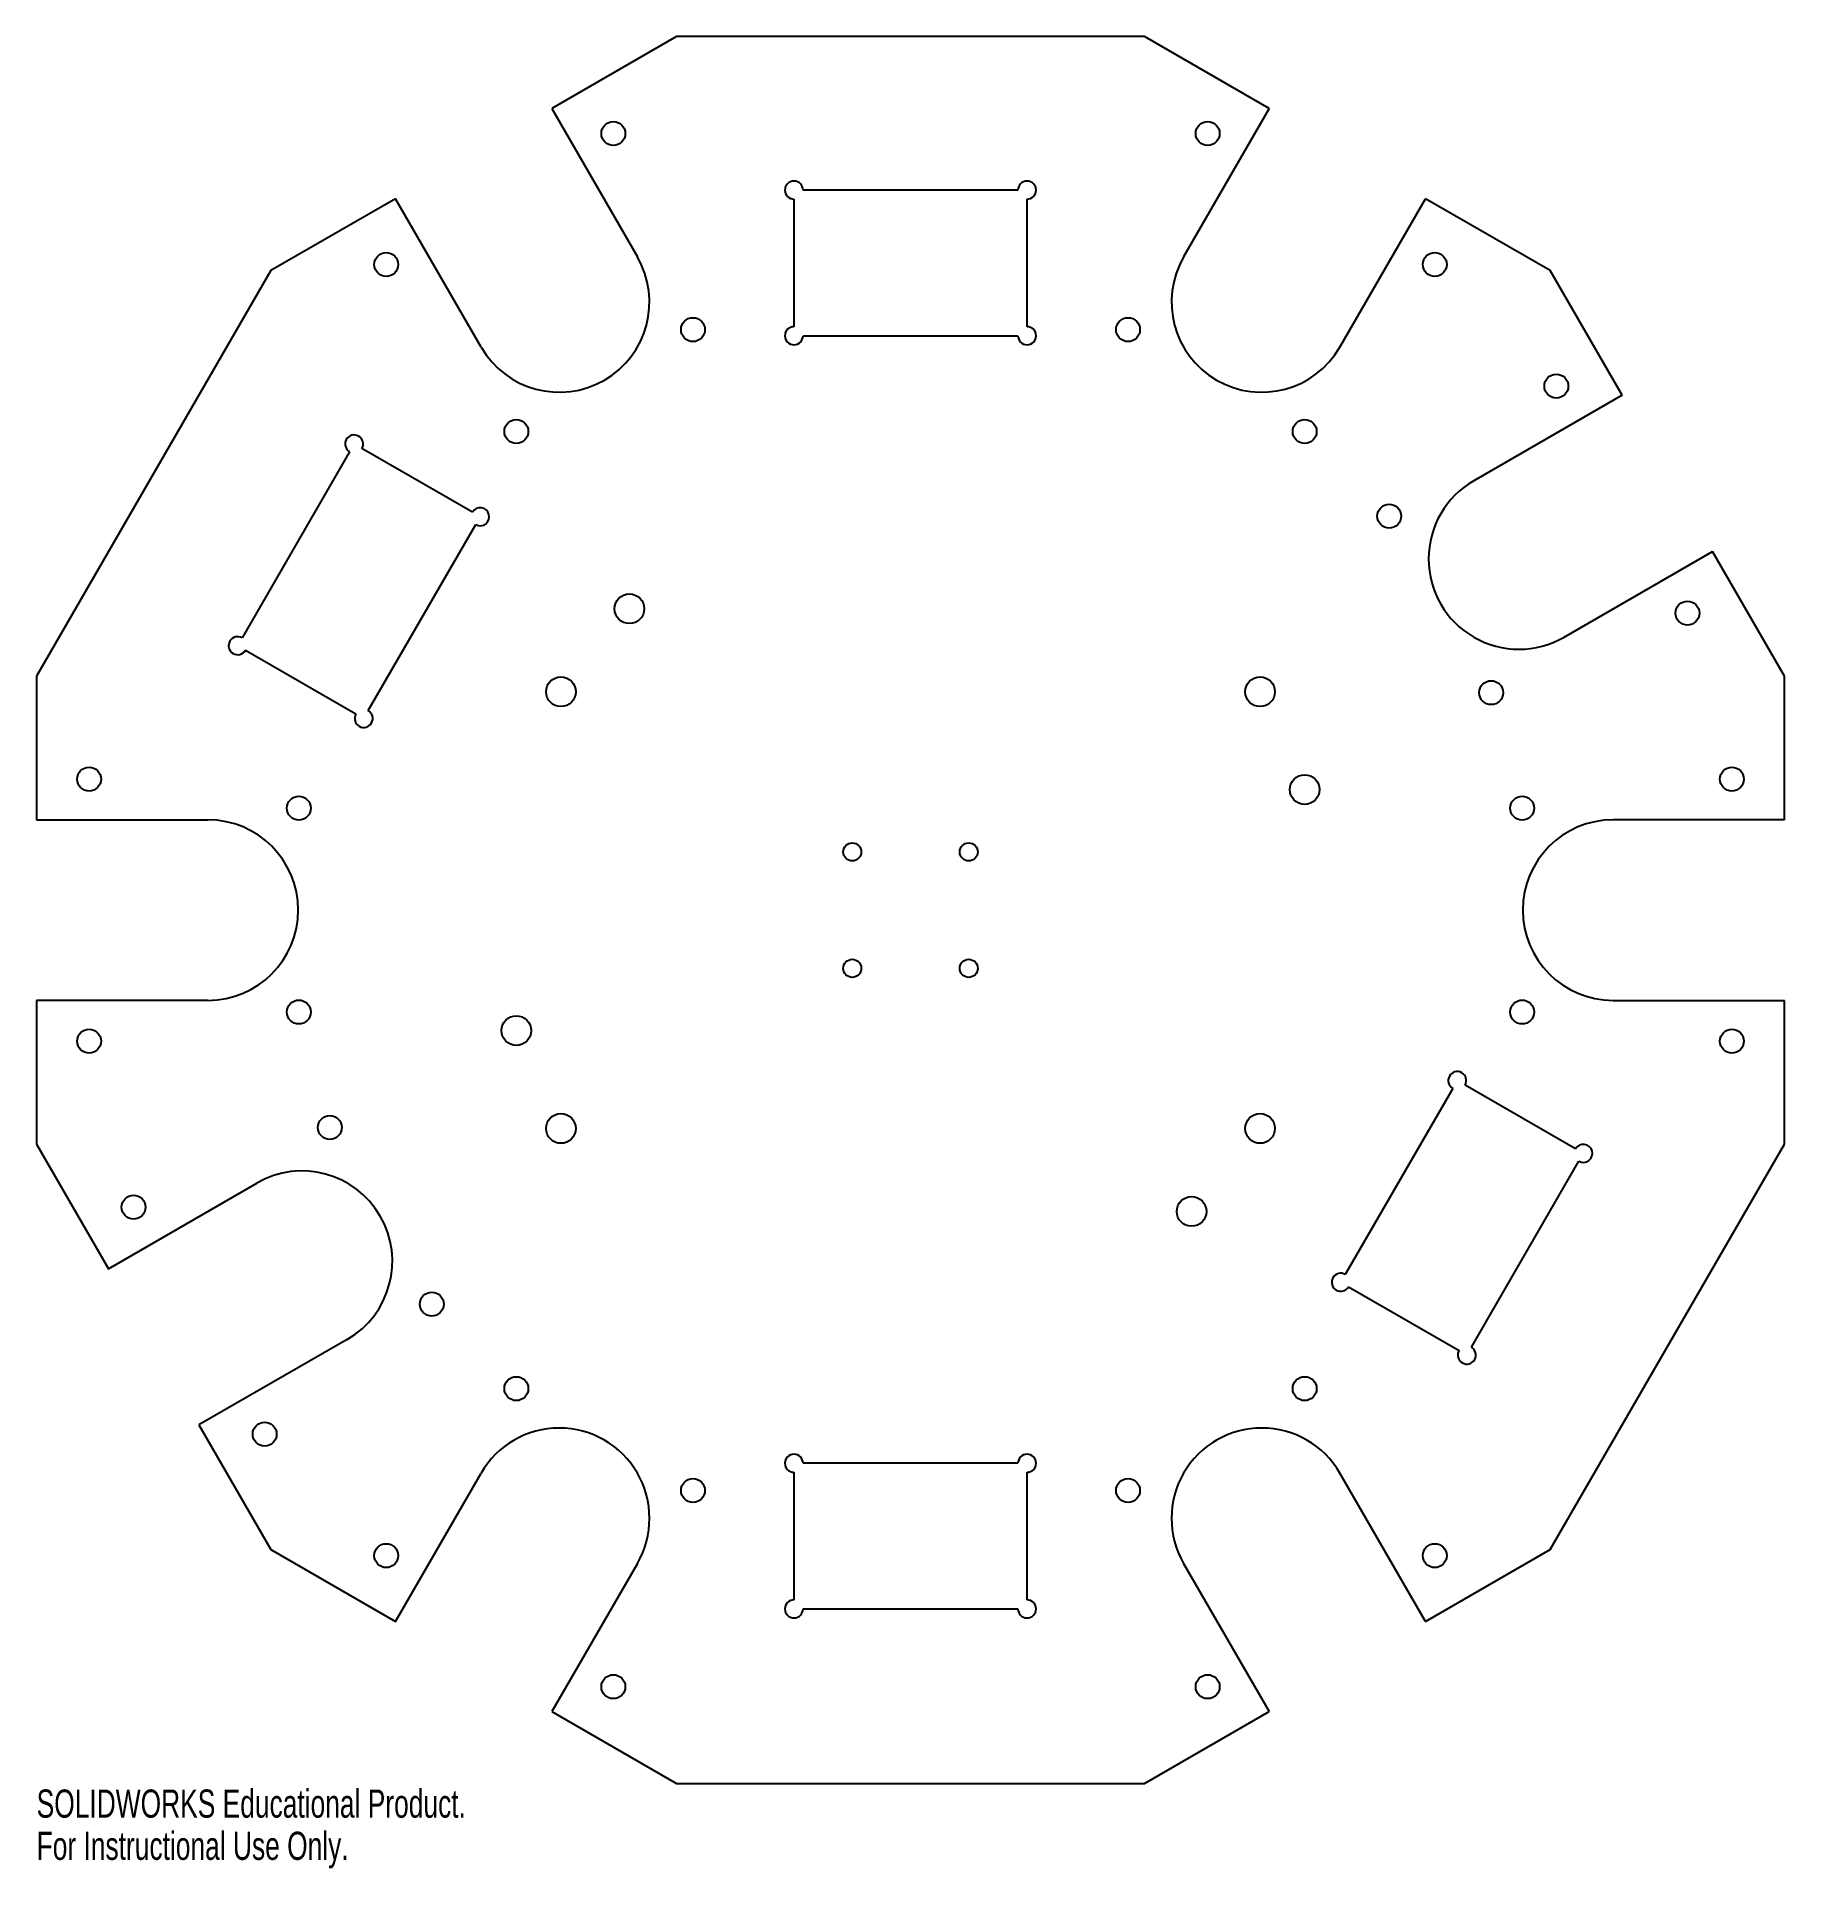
# Model space of a CAD drawing. Header units: millimetres. Extents: x -150 to 150, y -165 to 150.
import ezdxf

# ---------------------------------------------------------------- set-up
doc = ezdxf.new("R2010")
doc.units = ezdxf.units.MM
doc.styles.add('SLDTEXTSTYLE0', font='TXT', dxfattribs={"width": 0.7})

msp = doc.modelspace()

# ---------------------------------------------------------------- linework, layer by layer
at = {"color": 7, "linetype": 'Continuous', "lineweight": 25}
for p, q in [((-40.19, 150), (-61.58, 137.65)), ((40.19, 150), (-40.19, 150)), ((61.58, 137.65), (40.19, 150)), ((-61.58, 137.65), (-46.88, 112.19)), ((61.58, 137.65), (46.88, 112.19)), ((18.45, 123.64), (-18.45, 123.64)), ((-88.42, 122.15), (-109.81, 109.81)), ((-73.72, 96.69), (-88.42, 122.15)), ((-20, 122.09), (-20, 100.19)), ((20, 100.19), (20, 122.09)), ((73.72, 96.69), (88.42, 122.15)), ((109.81, 109.81), (88.42, 122.15)), ((-109.81, 109.81), (-150, 40.19)), ((122.15, 88.42), (109.81, 109.81)), ((-18.45, 98.64), (18.45, 98.64)), ((122.15, 88.42), (96.69, 73.72)), ((-96.27, 78.71), (-114.72, 46.75)), ((-75.19, 68.33), (-94.16, 79.28)), ((-93.07, 34.25), (-74.62, 66.21)), ((112.19, 46.88), (137.65, 61.58)), ((150, 40.19), (137.65, 61.58)), ((-114.16, 44.63), (-95.19, 33.68)), ((-150, 40.19), (-150, 15.5)), ((150, 15.5), (150, 40.19)), ((-150, 15.5), (-120.6, 15.5)), ((150, 15.5), (120.6, 15.5)), ((-150, -15.5), (-150, -40.19)), ((-120.6, -15.5), (-150, -15.5)), ((120.6, -15.5), (150, -15.5)), ((150, -40.19), (150, -15.5)), ((93.07, -30.61), (74.62, -62.57)), ((114.16, -40.99), (95.19, -30.04)), ((-150, -40.19), (-137.65, -61.58)), ((109.81, -109.81), (150, -40.19)), ((96.27, -75.07), (114.72, -43.11)), ((-137.65, -61.58), (-112.19, -46.88)), ((75.19, -64.69), (94.16, -75.64)), ((-96.69, -73.72), (-122.15, -88.42)), ((-122.15, -88.42), (-109.81, -109.81)), ((-88.42, -122.15), (-73.72, -96.69)), ((-20, -96.55), (-20, -118.45)), ((18.45, -95), (-18.45, -95)), ((20, -118.45), (20, -96.55)), ((88.42, -122.15), (73.72, -96.69)), ((-109.81, -109.81), (-88.42, -122.15)), ((88.42, -122.15), (109.81, -109.81)), ((-46.88, -112.19), (-61.58, -137.65)), ((46.88, -112.19), (61.58, -137.65)), ((-18.45, -120), (18.45, -120)), ((-61.58, -137.65), (-40.19, -150)), ((40.19, -150), (61.58, -137.65)), ((-40.19, -150), (40.19, -150))]:
    msp.add_line(p, q, dxfattribs=at)
for centre, radius in [((-51.01, 133.36), 2.05), ((51.01, 133.36), 2.05), ((-89.99, 110.86), 2.05), ((89.99, 110.86), 2.05), ((-37.34, 99.68), 2.05), ((37.34, 99.68), 2.05), ((110.86, 89.99), 2.05), ((-67.66, 82.18), 2.05), ((67.66, 82.18), 2.05), ((82.18, 67.66), 2.05), ((-48.25, 51.75), 2.55), ((133.36, 51.01), 2.05), ((-60, 37.5), 2.55), ((60, 37.5), 2.55), ((99.68, 37.34), 2.05), ((-141, 22.5), 2.05), ((67.66, 20.69), 2.55), ((141, 22.5), 2.05), ((-105, 17.5), 2.05), ((105, 17.5), 2.05), ((-10, 10), 1.55), ((10, 10), 1.55), ((-10, -10), 1.55), ((10, -10), 1.55), ((-105, -17.5), 2.05), ((105, -17.5), 2.05), ((-67.66, -20.69), 2.55), ((-141, -22.5), 2.05), ((141, -22.5), 2.05), ((-99.68, -37.34), 2.05), ((-60, -37.5), 2.55), ((60, -37.5), 2.55), ((-133.36, -51.01), 2.05), ((48.25, -51.75), 2.55), ((-82.18, -67.66), 2.05), ((-67.66, -82.18), 2.05), ((67.66, -82.18), 2.05), ((-110.86, -89.99), 2.05), ((-37.34, -99.68), 2.05), ((37.34, -99.68), 2.05), ((-89.99, -110.86), 2.05), ((89.99, -110.86), 2.05), ((-51.01, -133.36), 2.05), ((51.01, -133.36), 2.05)]:
    msp.add_circle(centre, radius, dxfattribs=at)
for centre, radius, start, end in [((-20, 123.64), 1.55, 0, 270), ((20, 123.64), 1.55, 270, 180), ((-60.3, 104.44), 15.5, 210, 30), ((60.3, 104.44), 15.5, 150, 330), ((-20, 98.64), 1.55, 90, 0), ((20, 98.64), 1.55, 180, 90), ((-95.5, 80.05), 1.55, 330, 240), ((104.44, 60.3), 15.5, 120, 300), ((-73.85, 67.55), 1.55, 240, 150), ((-115.5, 45.41), 1.55, 60, 330), ((-93.85, 32.91), 1.55, 150, 60), ((-120.6, 0), 15.5, 270, 90), ((120.6, 0), 15.5, 90, 270), ((93.85, -29.27), 1.55, 330, 240), ((115.5, -41.77), 1.55, 240, 150), ((-104.44, -60.3), 15.5, 300, 120), ((73.85, -63.91), 1.55, 60, 330), ((95.5, -76.41), 1.55, 150, 60), ((-60.3, -104.44), 15.5, 330, 150), ((60.3, -104.44), 15.5, 30, 210), ((-20, -95), 1.55, 0, 270), ((20, -95), 1.55, 270, 180), ((-20, -120), 1.55, 90, 0), ((20, -120), 1.55, 180, 90)]:
    msp.add_arc(centre, radius, start, end, dxfattribs=at)

# ---------------------------------------------------------------- texts
at = {"color": 7, "linetype": 'Continuous', "char_height": 4.8336, "attachment_point": 1, "style": 'SLDTEXTSTYLE0'}
for s, insert in [('SOLIDWORKS Educational Product.', (-150, -151.02)), ('For Instructional Use Only.', (-150, -158.27))]:
    msp.add_mtext(s, dxfattribs=dict(at, insert=insert))

doc.saveas('drawing.dxf')
